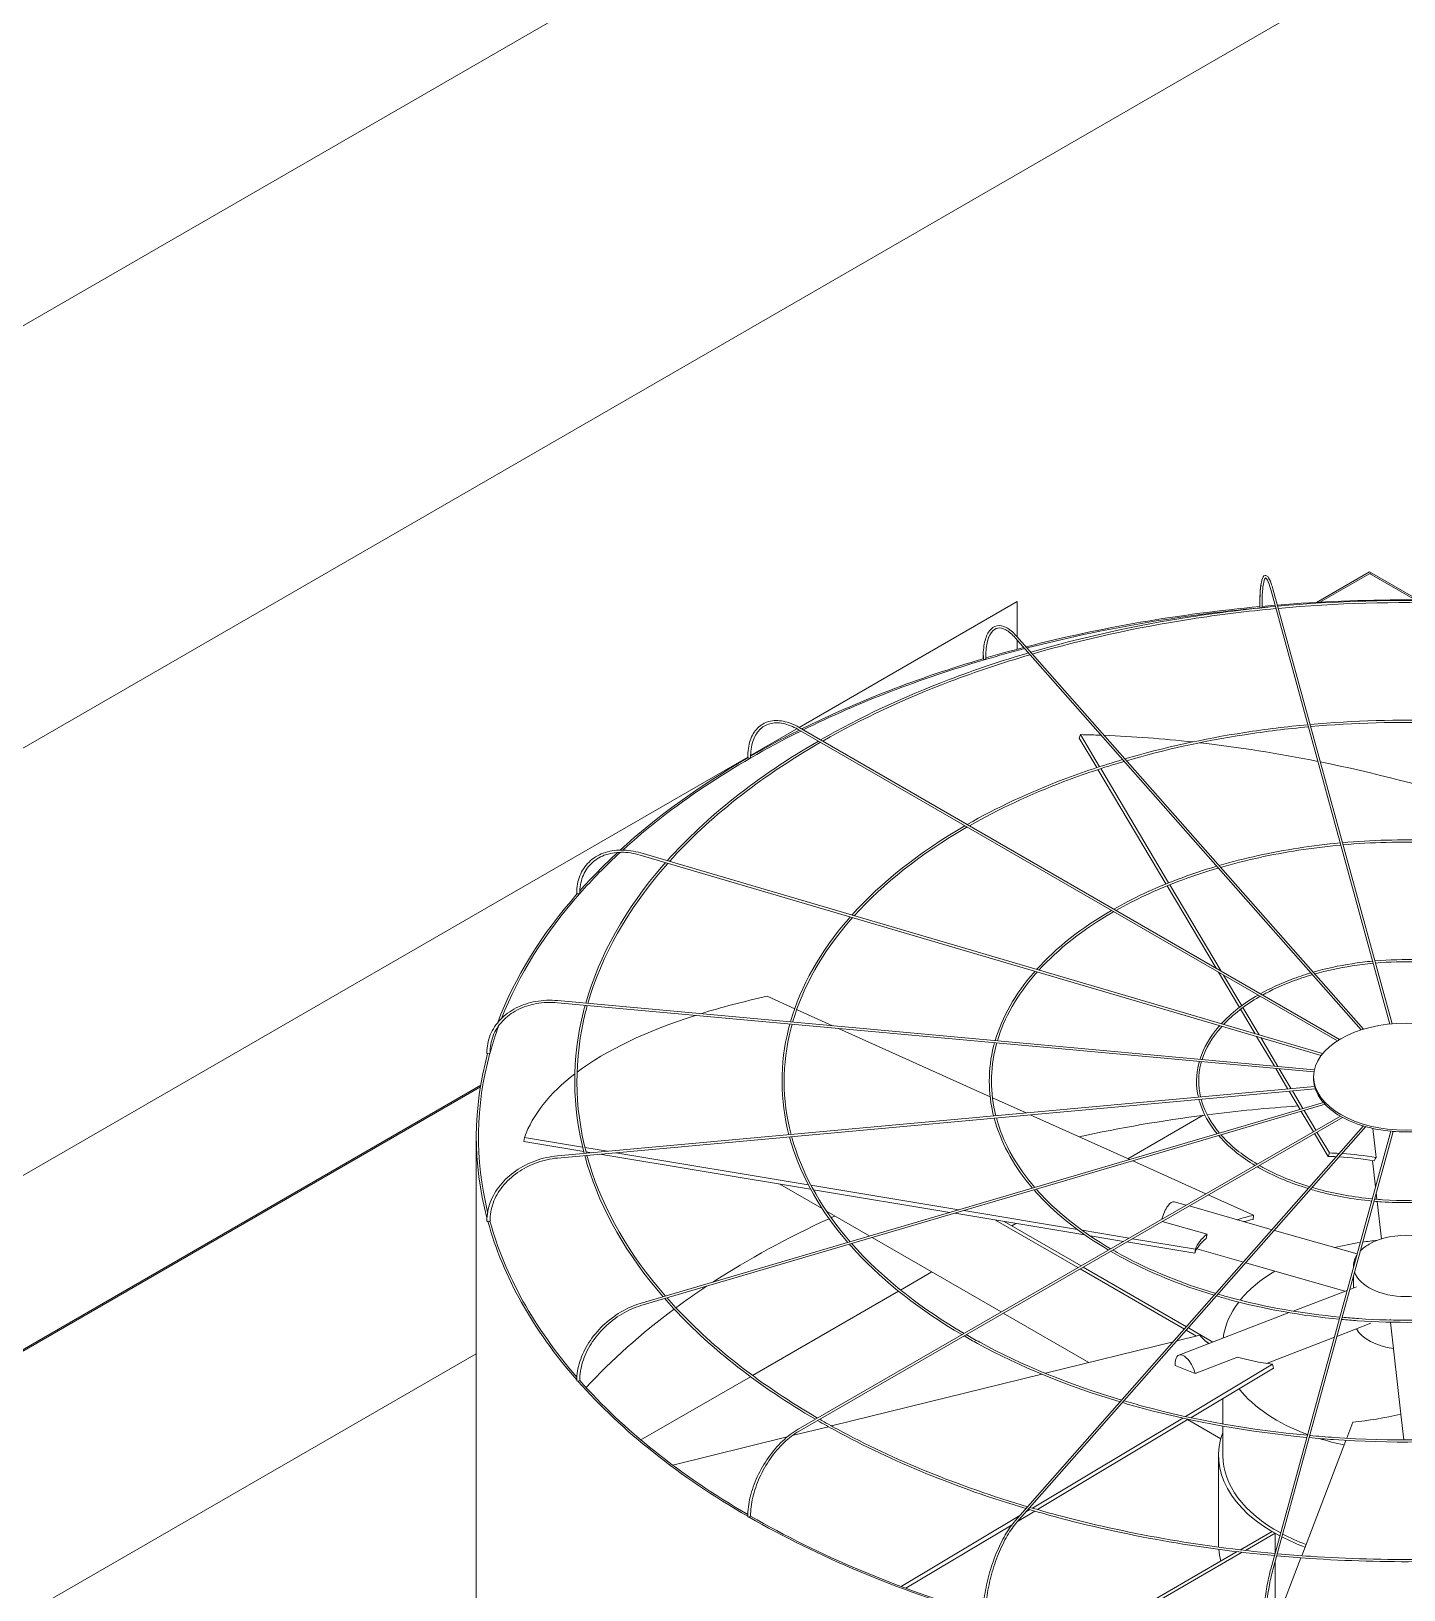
# Model space of a CAD drawing. Header units: millimetres. Extents: x -312439 to 477422, y -331570 to 212570.
# Drawn here: x 396200.3 to 396587.2, y 108251.5 to 108690.8 of the extents above; entities that cross this region are included whole.
import ezdxf

# ---------------------------------------------------------------- set-up
doc = ezdxf.new("R2010")
doc.units = ezdxf.units.MM

msp = doc.modelspace()

# ---------------------------------------------------------------- linework, layer by layer
at = {"color": 5, "linetype": 'Continuous', "lineweight": 0, "extrusion": (0, 0.816497, 0.57735)}
for p, q in [((397174.878, 109052.724), (395250.194, 107941.508)), ((396854.388, 108986.711), (395198.656, 108030.774))]:
    msp.add_line(p, q, dxfattribs=at)
at = {"color": 0, "linetype": 'Continuous', "lineweight": 0, "extrusion": (0, 0.816497, 0.57735)}
for p, q in [((396577.487, 108538.385), (396562.56, 108529.767)), ((396577.92, 108538.135), (396563.518, 108529.82)), ((396577.487, 108538.385), (396591.201, 108530.467)), ((396590.326, 108530.472), (396577.487, 108537.885)), ((396549.662, 108533.398), (396583.255, 108410.943)), ((396583.874, 108411.002), (396550.253, 108533.56)), ((396416.696, 108494.524), (396478.148, 108530.003)), ((396478.148, 108530.003), (396478.148, 108520.122)), ((396477.654, 108519.756), (396575.154, 108409.277)), ((396575.795, 108409.477), (396478.114, 108520.161)), ((396478.148, 108519.197), (396478.148, 108516.565)), ((396403.061, 108486.652), (396416.08, 108494.168)), ((396568.454, 108406.2), (396416.421, 108493.976)), ((396569.045, 108406.566), (396416.728, 108494.506)), ((396495.654, 108491.533), (396496.024, 108492.5)), ((396500.617, 108483.192), (396495.654, 108491.533)), ((396496.024, 108492.5), (396501.408, 108483.452)), ((396404.526, 108487.273), (396404.526, 108487.498)), ((396062.403, 108289.973), (396402.23, 108486.172)), ((396520.117, 108450.418), (396500.937, 108482.653)), ((396501.729, 108482.912), (396520.879, 108450.726)), ((396371.944, 108458.55), (396563.875, 108402.089)), ((396564.284, 108402.607), (396372.117, 108459.138)), ((396534.259, 108426.649), (396520.434, 108449.885)), ((396521.196, 108450.193), (396535.7, 108425.817)), ((396540.825, 108415.614), (396534.9, 108425.572)), ((396536.341, 108424.74), (396541.48, 108416.103)), ((396561.825, 108397.428), (396348.585, 108416.927)), ((396348.64, 108417.537), (396561.939, 108398.032)), ((396415.465, 108415.252), (396407.707, 108418.744)), ((396426.133, 108410.451), (396416.025, 108415)), ((396545.229, 108408.212), (396541.14, 108415.084)), ((396541.794, 108415.574), (396546.375, 108407.875)), ((396470.562, 108390.455), (396427.847, 108409.679)), ((396550.673, 108399.062), (396545.689, 108407.439)), ((396546.836, 108407.101), (396551.673, 108398.971)), ((396554.51, 108392.614), (396551.06, 108398.412)), ((396552.06, 108398.321), (396555.407, 108392.696)), ((396561.723, 108395.594), (396561.723, 108396.094)), ((396348.585, 108373.784), (396562.026, 108393.302)), ((396562.207, 108392.703), (396348.64, 108373.174)), ((396557.926, 108386.872), (396554.857, 108392.031)), ((396555.754, 108392.113), (396558.731, 108387.109)), ((396564.514, 108388.81), (396371.944, 108332.161)), ((396372.117, 108331.573), (396564.973, 108388.307)), ((396480.75, 108385.869), (396471.213, 108390.162)), ((396561.664, 108380.591), (396558.25, 108386.329)), ((396559.054, 108386.566), (396562.367, 108380.997)), ((396569.275, 108384.985), (396416.421, 108296.735)), ((396569.894, 108384.636), (396416.728, 108296.205)), ((396575.831, 108382.2), (396477.654, 108270.955)), ((396478.114, 108270.55), (396576.482, 108382.012)), ((396509.908, 108372.746), (396481.885, 108385.358)), ((396509.401, 108372.974), (396530.593, 108385.209)), ((396579.331, 108373.318), (396578.418, 108381.527)), ((396339.137, 108377.825), (396339.301, 108378.97)), ((396355.992, 108375.019), (396339.137, 108377.825)), ((396339.301, 108378.97), (396355.688, 108376.242)), ((396583.516, 108380.718), (396549.662, 108257.313)), ((396550.253, 108257.151), (396584.136, 108380.663)), ((396565.808, 108373.626), (396561.977, 108380.065)), ((396562.681, 108380.471), (396566.178, 108374.593)), ((396356.345, 108376.133), (396362.7, 108375.075)), ((396358.154, 108374.659), (396356.652, 108374.909)), ((396419.97, 108364.367), (396360.538, 108374.262)), ((396365.084, 108374.678), (396419.288, 108365.653)), ((396565.808, 108373.626), (396566.178, 108374.593)), ((396531.356, 108363.093), (396510.765, 108372.36)), ((396578.388, 108372.447), (396579.212, 108365.03)), ((396423.233, 108358.905), (396411.26, 108365.817)), ((396420.044, 108365.527), (396461.759, 108358.582)), ((396459.214, 108357.834), (396420.738, 108364.239)), ((396522.478, 108360.854), (396525.823, 108359.899)), ((396526.643, 108359.665), (396550.043, 108352.98)), ((396544.829, 108357.029), (396532.045, 108362.783)), ((396579.395, 108363.382), (396579.6, 108361.542)), ((396579.669, 108360.922), (396580.844, 108350.355)), ((396436.607, 108351.183), (396424.425, 108358.216)), ((396497.294, 108351.494), (396460.6, 108357.603)), ((396463.145, 108358.352), (396495.175, 108353.019)), ((396472.115, 108355.686), (396495.321, 108342.288)), ((396496.187, 108342.788), (396474.55, 108355.28)), ((396519.074, 108355.295), (396531.697, 108351.689)), ((396544.664, 108355.884), (396544.829, 108357.029)), ((396473.668, 108329.786), (396437.34, 108350.76)), ((396476.652, 108354.067), (396477.813, 108354.737)), ((396496.518, 108352.795), (396509.715, 108350.598)), ((396508.139, 108349.688), (396498.717, 108351.257)), ((396550.695, 108352.793), (396574.027, 108346.128)), ((396528.249, 108346.34), (396509.089, 108349.53)), ((396510.666, 108350.44), (396528.414, 108347.485)), ((396528.249, 108346.34), (396528.414, 108347.485)), ((396528.815, 108347.547), (396541.939, 108343.797)), ((396495.933, 108341.934), (396525.321, 108324.967)), ((396525.906, 108325.63), (396496.799, 108342.434)), ((396542.592, 108343.611), (396570.546, 108335.625)), ((396572.982, 108342.747), (396572.982, 108342.317)), ((396445.314, 108335.974), (396454.133, 108341.065)), ((396572.982, 108340.002), (396572.982, 108336.561)), ((396403.595, 108311.887), (396444.746, 108335.645)), ((396555.988, 108330.025), (396571.216, 108335.882)), ((396571.926, 108336.155), (396573.871, 108336.903)), ((396498.382, 108315.517), (396474.28, 108329.433)), ((396523.764, 108317.63), (396554.861, 108329.591)), ((396525.862, 108324.655), (396528.738, 108322.995)), ((396533.366, 108321.323), (396526.447, 108325.317)), ((396568.293, 108322.913), (396577.84, 108326.585)), ((396583.383, 108327.522), (396583.356, 108327.764)), ((396586.331, 108301.007), (396583.451, 108326.908)), ((396522.148, 108321.371), (396486.131, 108312.5)), ((396529.671, 108323.225), (396523.192, 108321.629)), ((396531.373, 108321.473), (396532.326, 108320.923)), ((396548.467, 108315.287), (396567.583, 108322.64)), ((396528.39, 108312.467), (396540.323, 108317.057)), ((396372.13, 108293.721), (396403.017, 108311.553)), ((396485.126, 108312.252), (396425.858, 108297.653)), ((396522.694, 108314.736), (396528.39, 108312.467)), ((396525.601, 108300.33), (396550.193, 108315.049)), ((396550.399, 108313.918), (396527.142, 108299.997)), ((396550.399, 108313.918), (396550.193, 108315.049)), ((396536.157, 108298.236), (396536.157, 108305.393)), ((396482.459, 108274.506), (396524.836, 108299.871)), ((396526.371, 108299.536), (396483.873, 108274.097)), ((396535.572, 108294.046), (396526.22, 108299.445)), ((396572.8, 108298.743), (396571.061, 108294.205)), ((396586.331, 108301.007), (396587.139, 108293.742)), ((396413.345, 108294.571), (396381.085, 108286.625)), ((396424.985, 108297.438), (396414.792, 108294.928)), ((396536.157, 108289.304), (396536.157, 108297.614)), ((396570.831, 108293.605), (396558.376, 108261.096)), ((396534.932, 108264.301), (396534.932, 108289.304)), ((396445.515, 108252.392), (396478.916, 108272.385)), ((396483.153, 108273.667), (396478.3, 108270.762)), ((396480.648, 108273.421), (396481.743, 108274.077)), ((396476.727, 108269.82), (396446.808, 108251.911)), ((396550.032, 108267.909), (396541.091, 108262.746)), ((396542.533, 108262.579), (396550.899, 108267.408)), ((396550.899, 108267.408), (396550.032, 108267.909)), ((396550.899, 108267.408), (396550.899, 108261.82)), ((396540.205, 108262.235), (396497.219, 108237.417)), ((396498.486, 108237.148), (396541.643, 108262.065)), ((396558.147, 108260.499), (396547.225, 108231.992)), ((396550.899, 108259.505), (396550.899, 108242.405))]:
    msp.add_line(p, q, dxfattribs=at)
at = {"color": 3, "linetype": 'Continuous', "lineweight": 0, "extrusion": (0, 0.816497, 0.57735)}
for p, q in [((396326.965, 108393.746), (396081.786, 108252.192)), ((396082.744, 108252.244), (396326.873, 108393.193)), ((396325.732, 108238.343), (396325.732, 108379.083)), ((396325.732, 108318.024), (396197.057, 108243.734))]:
    msp.add_line(p, q, dxfattribs=at)
at = {"color": 0, "linetype": 'Continuous', "lineweight": 0}
for centre, major_axis, ratio, start_param, end_param in [((396587.957, 108379.083), (-262.225, 0), 0.5773503, 4.5737285, 4.8518651), ((396587.957, 108379.083), (-262.225, 0), 0.5773503, 4.8709744, 5.1337903), ((396587.957, 108379.083), (-261.613, 0), 0.5773503, 4.8702538, 5.1336735), ((396546.852, 108528.59), (0.306, 0), 0.5773503, 3.1415927, 3.7072911), ((396546.9, 108528.415), (0.306, 0.001), 0.5647458, 3.2969897, 4.867786), ((396546.9, 108528.415), (0.306, 0.001), 0.5647458, 4.867786, 6.2831853), ((396587.957, 108379.083), (-261.613, 0), 0.5773503, 4.8601846, 4.8693633), ((396587.957, 108379.083), (-262.225, 0), 0.5773503, 4.8542575, 4.8684283), ((396587.957, 108379.083), (-262.225, 0), 0.5773503, 5.1849758, 5.420347), ((396587.957, 108379.083), (-261.613, 0), 0.5773503, 5.183912, 5.4201653), ((396468.871, 108513.961), (0.306, 0), 0.5773503, 3.1415927, 4.134446), ((396469.01, 108513.804), (0.306, 0.003), 0.5659728, 3.6079382, 5.1787345), ((396469.01, 108513.804), (0.306, 0.003), 0.5659728, 5.1787345, 6.2831853), ((396587.957, 108379.083), (-261.613, 0), 0.5773503, 5.1364588, 5.1836819), ((396587.957, 108379.083), (-262.225, 0), 0.5773503, 5.1365691, 5.1818933), ((396587.957, 108379.083), (-261.613, 0), 0.5773503, 5.4234857, 5.718128), ((396587.957, 108379.083), (-262.225, 0), 0.5773503, 5.4236595, 5.4949761), ((396588.328, 108337.366), (-236.033, 90.421), 0.5343599, 5.2814302, 5.3074736), ((396588.328, 108337.366), (-236.033, 90.421), 0.5343599, 5.1688261, 5.2776752), ((396588.328, 108337.366), (-236.033, 90.421), 0.5343599, 5.0198116, 5.1604272), ((396587.957, 108379.083), (-262.225, 0), 0.5773503, 5.4989549, 5.7196003), ((396402.536, 108486.136), (0.306, 0), 0.5773503, 3.1415927, 4.450555), ((396402.753, 108486.011), (0.306, 0.004), 0.5683066, 3.9193388, 5.4901351), ((396402.753, 108486.011), (0.306, 0.004), 0.5683066, 5.4901351, 6.2831853), ((396588.328, 108337.366), (-236.033, 90.421), 0.5343599, 4.8289255, 5.0170065), ((396587.957, 108379.083), (-261.613, 0), 0.5773503, 5.7230202, 5.8115447), ((396587.957, 108379.083), (-262.225, 0), 0.5773503, 5.7247725, 5.8068149), ((396587.957, 108379.083), (-262.225, 0), 0.5773503, 5.8129334, 6.0685314), ((396587.957, 108379.083), (-261.613, 0), 0.5773503, 5.8119417, 6.0598961), ((396354.341, 108447.837), (0.306, 0), 0.5773503, 3.1415927, 4.7647143), ((396354.614, 108447.757), (0.306, 0.005), 0.5715189, 4.2314546, 5.8022509), ((396354.614, 108447.757), (0.306, 0.005), 0.5715189, 5.8022509, 6.2831853), ((396588.122, 108337.545), (-250.189, 35.961), 0.3284711, 5.5638228, 5.6785471), ((396588.122, 108337.545), (-250.189, 35.961), 0.3284711, 5.6885713, 5.965771), ((396587.957, 108379.083), (-261.613, 0), 0.5773503, 6.0736106, 6.1250005), ((396587.957, 108379.083), (-262.225, 0), 0.5773503, 6.126925, 6.4343205), ((396587.957, 108379.083), (-261.613, 0), 0.5773503, 6.1262297, 6.4235661), ((396329.003, 108402.815), (0.306, 0), 0.5773503, 3.1415927, 5.0788735), ((396329.306, 108402.787), (0.306, 0.006), 0.5752952, 4.5444916, 6.1152879), ((396329.306, 108402.787), (0.306, 0.006), 0.5752952, 6.1152879, 6.2831853), ((396588.122, 108337.545), (-250.189, 35.961), 0.3284711, 5.9728515, 6.2156373), ((396587.849, 108395.594), (-26.126, 0), 0.5773503, 0, 0.1535113), ((396587.849, 108395.594), (-26.126, 0), 0.5773503, 0.160648, 0.4676706), ((396587.957, 108237.843), (-261.613, 0), 0.5773503, 4.8296672, 4.9289778), ((396587.849, 108395.594), (-26.126, 0), 0.5773503, 0.4748072, 0.7818298), ((396587.957, 108237.843), (-261.613, 0), 0.5773503, 4.9315023, 5.0730373), ((396587.849, 108395.594), (-26.126, 0), 0.5773503, 0.7889665, 1.0959891), ((396587.849, 108395.594), (-26.126, 0), 0.5773503, 1.1031258, 1.4101484), ((396587.849, 108395.594), (-26.126, 0), 0.5773503, 1.417285, 1.7243076), ((396587.957, 108336.399), (-56.639, 21.698), 0.5343599, 5.2632147, 5.3074736), ((396588.328, 108337.366), (56.639, -21.698), 0.5343599, 2.113134, 2.1658809), ((396587.957, 108336.399), (-56.639, 21.698), 0.5343599, 5.0728277, 5.2488944), ((396588.328, 108337.366), (56.639, -21.698), 0.5343599, 1.92896, 2.0989228), ((396520.959, 108355.54), (1.518, 5.315), 0.3621096, 0, 1.5955332), ((396329.003, 108355.476), (0.306, 0), 0.5773503, 3.1415927, 5.3930328), ((396587.957, 108379.083), (-262.225, 0), 0.5773503, 0.15775, 0.4689102), ((396329.306, 108355.503), (0.306, 0.006), 0.5792658, 4.8585762, 6.2831853), ((396587.957, 108379.083), (-261.613, 0), 0.5773503, 0.1573017, 0.4645126), ((396587.957, 108237.843), (-261.613, 0), 0.5773503, 5.3840325, 5.5566031), ((396587.957, 108237.843), (-261.613, 0), 0.5773503, 5.3759613, 5.381266), ((396588.122, 108337.545), (-60.036, 8.629), 0.3284711, 5.5638228, 5.6832782), ((396587.957, 108336.399), (-60.036, 8.629), 0.3284711, 5.5638228, 5.6281345), ((396588.122, 108337.545), (-60.036, 8.629), 0.3284711, 5.9787164, 6.2156373), ((396587.957, 108342.747), (-14.976, 0), 0.5773503, 3.6916997, 5.4977871), ((396587.957, 108336.399), (-60.036, 8.629), 0.3284711, 5.9809914, 6.2156373), ((396587.957, 108320.435), (-51.8, 0), 0.5773503, 4.9668384, 5.1151413), ((396587.957, 108342.747), (-14.976, 0), 0.5773503, 5.4977871, 5.7722245), ((396587.957, 108320.435), (-51.8, 0), 0.5773503, 4.8725497, 4.9536635), ((396587.957, 108342.747), (-14.976, 0), 0.5773503, 5.9253681, 6.3268432), ((396587.957, 108320.435), (-51.8, 0), 0.5773503, 5.5125312, 5.8454489), ((396587.957, 108342.747), (-14.976, 0), 0.5773503, 0.1968015, 2.9056449), ((396587.957, 108237.843), (-261.613, 0), 0.5773503, 5.5668053, 5.6187776), ((396587.957, 108237.843), (-261.613, 0), 0.5773503, 5.6218563, 5.7966666), ((396587.957, 108320.435), (-51.8, 0), 0.5773503, 5.864801, 6.2160224), ((396587.957, 108327.839), (-14.976, 0), 0.5773503, 0.3310244, 1.3226651), ((396587.752, 108337.531), (-59.674, -10.853), 0.3443205, 0.1772511, 0.3142745), ((396525.748, 108312.47), (-1.984, 5.159), 0.4527097, 4.5393785, 7.2340672), ((396587.752, 108337.531), (-59.674, -10.853), 0.3443205, 0.5921448, 0.8290657), ((396354.341, 108310.453), (0.306, 0), 0.5773503, 3.1415927, 5.7071921), ((396587.957, 108379.083), (-262.225, 0), 0.5773503, 0.4717795, 0.7837457), ((396354.614, 108310.533), (0.306, 0.005), 0.5830421, 5.1737369, 6.2831853), ((396587.957, 108379.083), (-261.613, 0), 0.5773503, 0.4715588, 0.781436), ((396587.957, 108320.435), (-51.8, 0), 0.5773503, 0.4237953, 1.0021877), ((396587.587, 108337.339), (-56.425, -22.248), 0.5660586, 1.0925617, 1.3294826), ((396587.957, 108289.304), (-53.025, 0), 0.5773503, 6.0678252, 7.1147249), ((396587.957, 108320.435), (-51.8, 0), 0.5773503, 1.0153625, 1.0203014), ((396587.957, 108320.435), (-51.8, 0), 0.5773503, 1.0757224, 1.2236785), ((396587.957, 108289.304), (-51.8, 0), 0.5773503, 0, 0.8158921), ((396402.536, 108272.155), (0.306, 0), 0.5773503, 3.1415927, 6.0213513), ((396587.957, 108379.083), (-262.225, 0), 0.5773503, 0.7858257, 1.0981183), ((396402.753, 108272.28), (0.306, 0.004), 0.5862544, 5.4898935, 6.2831853), ((396587.957, 108379.083), (-261.613, 0), 0.5773503, 0.7858227, 1.096892), ((396587.957, 108289.304), (-51.8, 0), 0.5773503, 0.8304704, 0.9913861), ((396587.957, 108264.301), (-53.025, 0), 0.5773503, 0, 0.0255506), ((396587.957, 108264.301), (-53.025, 0), 0.5773503, 0.0459168, 0.1554998), ((396587.957, 108289.304), (-53.025, 0), 0.5773503, 0.8456372, 1.0001122)]:
    msp.add_ellipse(centre, major_axis=major_axis, ratio=ratio, start_param=start_param, end_param=end_param, dxfattribs=at)
msp.add_ellipse((396587.849, 108396.094), major_axis=(-26.126, 0), ratio=0.5773503, dxfattribs=at)
for points, knots in [([(396546.546, 108528.59), (396546.546, 108530.294), (396546.597, 108531.81), (396546.8, 108534.329), (396546.949, 108535.328), (396547.351, 108536.75), (396547.577, 108537.265), (396548.362, 108537.381), (396548.61, 108537.233), (396549.162, 108536.648), (396549.469, 108535.993), (396549.949, 108534.612), (396550.101, 108534.114), (396550.253, 108533.56)], [4.712389, 4.712389, 4.712389, 4.712389, 5.0265482, 5.0265482, 5.3407075, 5.3407075, 5.6548668, 5.6548668, 5.8236028, 5.8236028, 6.1377621, 6.1377621, 6.2831853, 6.2831853, 6.2831853, 6.2831853]), ([(396549.662, 108533.398), (396549.344, 108534.558), (396549.025, 108535.45), (396548.469, 108536.53), (396548.219, 108536.68), (396548.193, 108536.68), (396547.988, 108536.531), (396547.636, 108535.367), (396547.491, 108534.517), (396547.281, 108532.273), (396547.219, 108530.843), (396547.206, 108528.955), (396547.205, 108528.688), (396547.206, 108528.416)], [0, 0, 0, 0, 0.3152669, 0.3152669, 0.6094726, 0.6094726, 0.9267406, 0.9267406, 1.2208373, 1.2208373, 1.5356304, 1.5356304, 1.5863402, 1.5863402, 1.5863402, 1.5863402]), ([(396546.928, 108534.726), (396546.918, 108534.665), (396546.909, 108534.603), (396546.758, 108533.516), (396546.663, 108532.213), (396546.6, 108529.976), (396546.591, 108529.215), (396546.594, 108528.415)], [1.10131175, 1.10131175, 1.10131175, 1.10131175, 1.12076762, 1.12076762, 1.43803566, 1.43803566, 1.5863026, 1.5863026, 1.5863026, 1.5863026]), ([(396550.972, 108528.623), (396542.965, 108527.886), (396535.025, 108526.909), (396511.598, 108523.283), (396496.436, 108519.935), (396482.029, 108515.724)], [5.65586592, 5.65586592, 5.65586592, 5.65586592, 5.75969853, 5.75969853, 5.96646224, 5.96646224, 5.96646224, 5.96646224]), ([(396551.137, 108528.023), (396543.06, 108527.282), (396535.05, 108526.296), (396511.729, 108522.678), (396496.733, 108519.37), (396482.477, 108515.217)], [5.65539644, 5.65539644, 5.65539644, 5.65539644, 5.76029586, 5.76029586, 5.96514032, 5.96514032, 5.96514032, 5.96514032]), ([(396624.106, 108528.68), (396616.612, 108529.357), (396609.06, 108529.825), (396584.832, 108530.641), (396568.074, 108530.17), (396551.592, 108528.68)], [5.342386, 5.342386, 5.342386, 5.342386, 5.43953692, 5.43953692, 5.65318828, 5.65318828, 5.65318828, 5.65318828]), ([(396623.942, 108528.08), (396616.424, 108528.757), (396608.848, 108529.223), (396584.729, 108530.023), (396568.107, 108529.554), (396551.756, 108528.08)], [5.34285963, 5.34285963, 5.34285963, 5.34285963, 5.44045758, 5.44045758, 5.65271466, 5.65271466, 5.65271466, 5.65271466]), ([(396468.565, 108513.961), (396468.565, 108515.677), (396468.715, 108517.226), (396469.312, 108519.851), (396469.756, 108520.929), (396470.937, 108522.514), (396471.686, 108523.02), (396473.326, 108523.305), (396474.186, 108523.131), (396475.999, 108522.211), (396476.963, 108521.425), (396477.988, 108520.302), (396478.051, 108520.232), (396478.114, 108520.161)], [4.712389, 4.712389, 4.712389, 4.712389, 5.0265482, 5.0265482, 5.3407075, 5.3407075, 5.6548668, 5.6548668, 5.9484515, 5.9484515, 6.2626108, 6.2626108, 6.2831853, 6.2831853, 6.2831853, 6.2831853]), ([(396477.654, 108519.756), (396476.74, 108520.792), (396475.832, 108521.557), (396474.149, 108522.479), (396473.383, 108522.636), (396472.042, 108522.401), (396471.445, 108522.007), (396470.418, 108520.608), (396470.001, 108519.603), (396469.449, 108517.1), (396469.309, 108515.609), (396469.315, 108513.902), (396469.316, 108513.854), (396469.316, 108513.806)], [0, 0, 0, 0, 0.3146448, 0.3146448, 0.6289116, 0.6289116, 0.9461796, 0.9461796, 1.2634477, 1.2634477, 1.5772832, 1.5772832, 1.5863402, 1.5863402, 1.5863402, 1.5863402]), ([(396481.38, 108515.534), (396473.707, 108513.273), (396466.249, 108510.768), (396446.017, 108503.08), (396433.84, 108497.372), (396422.763, 108491.022)], [5.96956861, 5.96956861, 5.96956861, 5.96956861, 6.07987049, 6.07987049, 6.27966483, 6.27966483, 6.27966483, 6.27966483]), ([(396481.828, 108515.027), (396474.055, 108512.745), (396466.503, 108510.211), (396446.352, 108502.55), (396434.326, 108496.922), (396423.377, 108490.667)], [5.96825255, 5.96825255, 5.96825255, 5.96825255, 6.08012371, 6.08012371, 6.27780239, 6.27780239, 6.27780239, 6.27780239]), ([(396468.713, 108514.816), (396468.707, 108514.612), (396468.704, 108514.405), (396468.702, 108514.065), (396468.702, 108513.935), (396468.704, 108513.803)], [7.805980691, 7.805980691, 7.805980691, 7.805980691, 7.845140151, 7.845140151, 7.869416781, 7.869416781, 7.869416781, 7.869416781]), ([(396402.23, 108486.136), (396402.23, 108487.861), (396402.466, 108489.456), (396403.4, 108492.235), (396404.098, 108493.419), (396405.897, 108495.239), (396406.995, 108495.875), (396409.463, 108496.527), (396410.83, 108496.544), (396413.694, 108495.975), (396415.194, 108495.387), (396416.701, 108494.521), (396416.714, 108494.514), (396416.728, 108494.506)], [0, 0, 0, 0, 0.3141593, 0.3141593, 0.6283185, 0.6283185, 0.9411039, 0.9411039, 1.2538555, 1.2538555, 1.5680148, 1.5680148, 1.5707963, 1.5707963, 1.5707963, 1.5707963]), ([(396416.421, 108493.976), (396414.984, 108494.806), (396413.552, 108495.366), (396410.853, 108495.901), (396409.586, 108495.876), (396407.335, 108495.263), (396406.348, 108494.675), (396404.725, 108492.982), (396404.09, 108491.873), (396403.245, 108489.226), (396403.036, 108487.688), (396403.059, 108486.015)], [4.712389, 4.712389, 4.712389, 4.712389, 5.029657, 5.029657, 5.3469251, 5.3469251, 5.6641931, 5.6641931, 5.9814611, 5.9814611, 6.2987292, 6.2987292, 6.2987292, 6.2987292]), ([(396614.963, 108495.352), (396609.38, 108495.855), (396603.754, 108496.202), (396585.636, 108496.814), (396573.083, 108496.464), (396560.735, 108495.352)], [5.34296141, 5.34296141, 5.34296141, 5.34296141, 5.43938168, 5.43938168, 5.65261288, 5.65261288, 5.65261288, 5.65261288]), ([(396614.799, 108494.751), (396609.192, 108495.255), (396603.542, 108495.601), (396585.534, 108496.196), (396573.116, 108495.848), (396560.899, 108494.751)], [5.34359392, 5.34359392, 5.34359392, 5.34359392, 5.44060854, 5.44060854, 5.65198037, 5.65198037, 5.65198037, 5.65198037]), ([(396560.115, 108495.295), (396554.13, 108494.743), (396548.193, 108494.012), (396530.678, 108491.302), (396519.339, 108488.803), (396508.562, 108485.659)], [5.65618024, 5.65618024, 5.65618024, 5.65618024, 5.75959703, 5.75959703, 5.96555925, 5.96555925, 5.96555925, 5.96555925]), ([(396560.28, 108494.695), (396554.224, 108494.139), (396548.219, 108493.399), (396530.809, 108490.697), (396519.636, 108488.237), (396509.01, 108485.152)], [5.6555551, 5.6555551, 5.6555551, 5.6555551, 5.760393, 5.760393, 5.9637948, 5.9637948, 5.9637948, 5.9637948]), ([(396507.913, 108485.469), (396502.163, 108483.775), (396496.573, 108481.897), (396481.453, 108476.152), (396472.362, 108471.896), (396464.086, 108467.164)], [5.96969757, 5.96969757, 5.96969757, 5.96969757, 6.07982614, 6.07982614, 6.27841616, 6.27841616, 6.27841616, 6.27841616]), ([(396508.36, 108484.962), (396502.51, 108483.246), (396496.827, 108481.34), (396481.788, 108475.622), (396472.849, 108471.446), (396464.701, 108466.809)], [5.96794353, 5.96794353, 5.96794353, 5.96794353, 6.08016355, 6.08016355, 6.27592849, 6.27592849, 6.27592849, 6.27592849]), ([(396569.255, 108461.978), (396565.292, 108461.611), (396561.361, 108461.127), (396549.755, 108459.333), (396542.237, 108457.68), (396535.087, 108455.604)], [5.65683386, 5.65683386, 5.65683386, 5.65683386, 5.75939254, 5.75939254, 5.96383461, 5.96383461, 5.96383461, 5.96383461]), ([(396569.419, 108461.378), (396565.386, 108461.007), (396561.386, 108460.514), (396549.886, 108458.728), (396542.534, 108457.115), (396535.535, 108455.096)], [5.65589869, 5.65589869, 5.65589869, 5.65589869, 5.76058509, 5.76058509, 5.96118261, 5.96118261, 5.96118261, 5.96118261]), ([(396605.824, 108462.035), (396602.15, 108462.363), (396598.449, 108462.591), (396586.44, 108462.999), (396578.09, 108462.769), (396569.874, 108462.035)], [5.34408303, 5.34408303, 5.34408303, 5.34408303, 5.43906993, 5.43906993, 5.65149126, 5.65149126, 5.65149126, 5.65149126]), ([(396605.659, 108461.434), (396601.962, 108461.763), (396598.238, 108461.989), (396586.337, 108462.38), (396578.123, 108462.153), (396570.039, 108461.434)], [5.34503474, 5.34503474, 5.34503474, 5.34503474, 5.44090812, 5.44090812, 5.65053954, 5.65053954, 5.65053954, 5.65053954]), ([(396354.035, 108447.837), (396354.035, 108449.57), (396354.334, 108451.22), (396355.51, 108454.189), (396356.386, 108455.508), (396358.627, 108457.675), (396359.991, 108458.523), (396363.062, 108459.664), (396364.769, 108459.958), (396368.357, 108459.971), (396370.239, 108459.69), (396372.117, 108459.138)], [4.712389, 4.712389, 4.712389, 4.712389, 5.0265482, 5.0265482, 5.3407075, 5.3407075, 5.6548668, 5.6548668, 5.969026, 5.969026, 6.2831853, 6.2831853, 6.2831853, 6.2831853]), ([(396371.944, 108458.55), (396370.128, 108459.084), (396368.316, 108459.351), (396364.881, 108459.328), (396363.26, 108459.038), (396360.367, 108457.938), (396359.097, 108457.128), (396357.022, 108455.07), (396356.218, 108453.821), (396355.153, 108450.998), (396354.892, 108449.424), (396354.92, 108447.762)], [0, 0, 0, 0, 0.317268, 0.317268, 0.6345361, 0.6345361, 0.9518041, 0.9518041, 1.2690722, 1.2690722, 1.5863402, 1.5863402, 1.5863402, 1.5863402]), ([(396379.085, 108456.449), (396378.86, 108456.194), (396378.636, 108455.939), (396367.796, 108443.469), (396360.398, 108430.315), (396356.562, 108416.813)], [0.31387846, 0.31387846, 0.31387846, 0.31387846, 0.32022171, 0.32022171, 0.6228537, 0.6228537, 0.6228537, 0.6228537]), ([(396379.734, 108456.259), (396379.461, 108455.951), (396379.19, 108455.643), (396368.359, 108443.197), (396361.005, 108430.141), (396357.183, 108416.756)], [0.31209175, 0.31209175, 0.31209175, 0.31209175, 0.31977769, 0.31977769, 0.62202139, 0.62202139, 0.62202139, 0.62202139]), ([(396534.438, 108455.414), (396530.613, 108454.286), (396526.895, 108453.036), (396516.885, 108449.234), (396510.878, 108446.429), (396505.4, 108443.311)], [5.97003164, 5.97003164, 5.97003164, 5.97003164, 6.07973571, 6.07973571, 6.27604568, 6.27604568, 6.27604568, 6.27604568]), ([(396534.885, 108454.907), (396530.961, 108453.757), (396527.149, 108452.479), (396517.221, 108448.703), (396511.365, 108445.978), (396506.015, 108442.956)], [5.96740299, 5.96740299, 5.96740299, 5.96740299, 6.08024114, 6.08024114, 6.27230164, 6.27230164, 6.27230164, 6.27230164]), ([(396431.151, 108441.133), (396430.974, 108440.933), (396430.799, 108440.733), (396422.705, 108431.421), (396417.169, 108421.61), (396414.273, 108411.535)], [0.31368489, 0.31368489, 0.31368489, 0.31368489, 0.32029533, 0.32029533, 0.62093354, 0.62093354, 0.62093354, 0.62093354]), ([(396431.8, 108440.942), (396431.576, 108440.69), (396431.354, 108440.438), (396423.268, 108431.149), (396417.777, 108421.436), (396414.894, 108411.479)], [0.31130083, 0.31130083, 0.31130083, 0.31130083, 0.31970361, 0.31970361, 0.61980435, 0.61980435, 0.61980435, 0.61980435]), ([(396483.208, 108425.819), (396483.083, 108425.678), (396482.959, 108425.536), (396477.611, 108419.381), (396473.937, 108412.908), (396471.982, 108406.258)], [0.31344956, 0.31344956, 0.31344956, 0.31344956, 0.32044212, 0.32044212, 0.61727915, 0.61727915, 0.61727915, 0.61727915]), ([(396483.858, 108425.628), (396483.685, 108425.435), (396483.514, 108425.241), (396478.175, 108419.109), (396474.545, 108412.735), (396472.604, 108406.201)], [0.30986952, 0.30986952, 0.30986952, 0.30986952, 0.31955549, 0.31955549, 0.6155298, 0.6155298, 0.6155298, 0.6155298]), ([(396578.395, 108428.661), (396576.454, 108428.479), (396574.53, 108428.241), (396568.832, 108427.363), (396565.135, 108426.557), (396561.612, 108425.547)], [5.65878241, 5.65878241, 5.65878241, 5.65878241, 5.75876753, 5.75876753, 5.95869527, 5.95869527, 5.95869527, 5.95869527]), ([(396578.559, 108428.062), (396576.549, 108427.875), (396574.555, 108427.628), (396568.963, 108426.758), (396565.432, 108425.992), (396562.062, 108425.038)], [5.65692719, 5.65692719, 5.65692719, 5.65692719, 5.76114351, 5.76114351, 5.95335964, 5.95335964, 5.95335964, 5.95335964]), ([(396596.684, 108428.717), (396594.921, 108428.872), (396593.146, 108428.98), (396587.244, 108429.183), (396583.097, 108429.075), (396579.014, 108428.717)], [5.34742678, 5.34742678, 5.34742678, 5.34742678, 5.43812478, 5.43812478, 5.64814751, 5.64814751, 5.64814751, 5.64814751]), ([(396596.519, 108428.117), (396594.733, 108428.271), (396592.934, 108428.378), (396587.141, 108428.565), (396583.13, 108428.458), (396579.179, 108428.117)], [5.34934775, 5.34934775, 5.34934775, 5.34934775, 5.44178794, 5.44178794, 5.64622654, 5.64622654, 5.64622654, 5.64622654]), ([(396560.963, 108425.358), (396559.064, 108424.797), (396557.218, 108424.176), (396552.317, 108422.316), (396549.394, 108420.961), (396546.715, 108419.458)], [5.97102709, 5.97102709, 5.97102709, 5.97102709, 6.0794509, 6.0794509, 6.26898955, 6.26898955, 6.26898955, 6.26898955]), ([(396561.41, 108424.851), (396559.412, 108424.268), (396557.472, 108423.619), (396552.653, 108421.786), (396549.882, 108420.509), (396547.333, 108419.101)], [5.96578422, 5.96578422, 5.96578422, 5.96578422, 6.08045705, 6.08045705, 6.26142742, 6.26142742, 6.26142742, 6.26142742]), ([(396328.697, 108402.815), (396328.697, 108404.551), (396329.03, 108406.259), (396330.329, 108409.445), (396331.295, 108410.923), (396333.759, 108413.502), (396335.258, 108414.603), (396338.638, 108416.324), (396340.519, 108416.943), (396344.48, 108417.645), (396346.561, 108417.727), (396348.64, 108417.537)], [4.712389, 4.712389, 4.712389, 4.712389, 5.0265482, 5.0265482, 5.3407075, 5.3407075, 5.6548668, 5.6548668, 5.969026, 5.969026, 6.2831853, 6.2831853, 6.2831853, 6.2831853]), ([(396348.585, 108416.927), (396346.569, 108417.111), (396344.555, 108417.029), (396340.731, 108416.341), (396338.922, 108415.735), (396335.691, 108414.064), (396334.269, 108413), (396331.95, 108410.521), (396331.053, 108409.107), (396329.869, 108406.069), (396329.581, 108404.445), (396329.612, 108402.793)], [6.2831853, 6.2831853, 6.2831853, 6.2831853, 6.6004533, 6.6004533, 6.9177214, 6.9177214, 7.2349894, 7.2349894, 7.5522575, 7.5522575, 7.8695255, 7.8695255, 7.8695255, 7.8695255]), ([(396356.395, 108416.213), (396356.235, 108415.635), (396356.082, 108415.057), (396352.584, 108401.238), (396352.65, 108387.704), (396356.133, 108374.474)], [0.6273321, 0.6273321, 0.6273321, 0.6273321, 0.64026634, 0.64026634, 0.9362265, 0.9362265, 0.9362265, 0.9362265]), ([(396357.014, 108416.156), (396356.852, 108415.571), (396356.696, 108414.986), (396353.193, 108401.2), (396353.262, 108387.719), (396356.751, 108374.531)], [0.62653255, 0.62653255, 0.62653255, 0.62653255, 0.63973087, 0.63973087, 0.93697289, 0.93697289, 0.93697289, 0.93697289]), ([(396414.104, 108410.936), (396413.979, 108410.484), (396413.859, 108410.032), (396411.247, 108399.708), (396411.279, 108389.618), (396413.838, 108379.751)], [0.62689443, 0.62689443, 0.62689443, 0.62689443, 0.64035432, 0.64035432, 0.93404611, 0.93404611, 0.93404611, 0.93404611]), ([(396414.724, 108410.879), (396414.596, 108410.42), (396414.474, 108409.961), (396411.857, 108399.67), (396411.891, 108389.633), (396414.456, 108379.807)], [0.62582334, 0.62582334, 0.62582334, 0.62582334, 0.63964072, 0.63964072, 0.93502054, 0.93502054, 0.93502054, 0.93502054]), ([(396535.266, 108410.505), (396535.193, 108410.422), (396535.12, 108410.339), (396532.517, 108407.34), (396530.706, 108404.206), (396529.695, 108400.981)], [0.31275087, 0.31275087, 0.31275087, 0.31275087, 0.32087906, 0.32087906, 0.60646372, 0.60646372, 0.60646372, 0.60646372]), ([(396535.916, 108410.314), (396535.795, 108410.179), (396535.675, 108410.044), (396533.082, 108407.069), (396531.315, 108404.034), (396530.32, 108400.924)], [0.30556743, 0.30556743, 0.30556743, 0.30556743, 0.31911145, 0.31911145, 0.60263629, 0.60263629, 0.60263629, 0.60263629]), ([(396471.81, 108405.659), (396471.721, 108405.337), (396471.636, 108405.015), (396469.91, 108398.186), (396469.908, 108391.535), (396471.547, 108385.028)], [0.62618978, 0.62618978, 0.62618978, 0.62618978, 0.64052907, 0.64052907, 0.92987427, 0.92987427, 0.92987427, 0.92987427]), ([(396472.431, 108405.602), (396472.338, 108405.273), (396472.25, 108404.944), (396470.52, 108398.148), (396470.52, 108391.55), (396472.165, 108385.084)], [0.62457061, 0.62457061, 0.62457061, 0.62457061, 0.6394598, 0.6394598, 0.93127617, 0.93127617, 0.93127617, 0.93127617]), ([(396529.517, 108400.382), (396529.463, 108400.19), (396529.412, 108399.998), (396528.572, 108396.664), (396528.538, 108393.453), (396529.263, 108390.306)], [0.62410482, 0.62410482, 0.62410482, 0.62410482, 0.64104385, 0.64104385, 0.91753144, 0.91753144, 0.91753144, 0.91753144]), ([(396530.138, 108400.325), (396530.08, 108400.126), (396530.026, 108399.926), (396529.183, 108396.626), (396529.15, 108393.467), (396529.878, 108390.362)], [0.62079185, 0.62079185, 0.62079185, 0.62079185, 0.63891194, 0.63891194, 0.91997787, 0.91997787, 0.91997787, 0.91997787]), ([(396529.411, 108389.704), (396529.48, 108389.44), (396529.554, 108389.176), (396530.569, 108385.824), (396532.237, 108382.817), (396534.57, 108380.001)], [0.93516687, 0.93516687, 0.93516687, 0.93516687, 0.95843835, 0.95843835, 1.2316048, 1.2316048, 1.2316048, 1.2316048]), ([(396530.029, 108389.761), (396530.098, 108389.503), (396530.172, 108389.245), (396531.188, 108385.949), (396532.86, 108382.978), (396535.211, 108380.19)], [0.93813971, 0.93813971, 0.93813971, 0.93813971, 0.96156851, 0.96156851, 1.23828559, 1.23828559, 1.23828559, 1.23828559]), ([(396471.703, 108384.427), (396471.826, 108383.968), (396471.957, 108383.51), (396474.035, 108376.679), (396477.554, 108370.474), (396482.504, 108364.685)], [0.93878416, 0.93878416, 0.93878416, 0.93878416, 0.9592157, 0.9592157, 1.24402203, 1.24402203, 1.24402203, 1.24402203]), ([(396472.322, 108384.484), (396472.445, 108384.031), (396472.576, 108383.579), (396474.655, 108376.804), (396478.178, 108370.637), (396483.149, 108364.874)], [0.94031776, 0.94031776, 0.94031776, 0.94031776, 0.96078603, 0.96078603, 1.24747633, 1.24747633, 1.24747633, 1.24747633]), ([(396413.997, 108379.15), (396414.173, 108378.497), (396414.361, 108377.844), (396417.501, 108367.534), (396422.872, 108358.131), (396430.444, 108349.37)], [0.94000678, 0.94000678, 0.94000678, 0.94000678, 0.95947637, 0.95947637, 1.24820492, 1.24820492, 1.24820492, 1.24820492]), ([(396414.616, 108379.207), (396414.792, 108378.559), (396414.979, 108377.913), (396418.121, 108367.66), (396423.497, 108358.294), (396431.089, 108349.56)], [0.94103976, 0.94103976, 0.94103976, 0.94103976, 0.9605244, 0.9605244, 1.25053309, 1.25053309, 1.25053309, 1.25053309]), ([(396535.003, 108379.49), (396535.249, 108379.205), (396535.502, 108378.922), (396538.308, 108375.89), (396541.503, 108373.347), (396545.228, 108371.102)], [1.24820371, 1.24820371, 1.24820371, 1.24820371, 1.27608724, 1.27608724, 1.54927756, 1.54927756, 1.54927756, 1.54927756]), ([(396535.649, 108379.68), (396535.902, 108379.393), (396536.162, 108379.108), (396538.96, 108376.141), (396542.134, 108373.651), (396545.835, 108371.452)], [1.2552022, 1.2552022, 1.2552022, 1.2552022, 1.28394226, 1.28394226, 1.55644282, 1.55644282, 1.55644282, 1.55644282]), ([(396328.697, 108355.476), (396328.697, 108357.212), (396329.03, 108358.976), (396330.324, 108362.386), (396331.285, 108364.032), (396333.737, 108367.047), (396335.228, 108368.416), (396338.596, 108370.746), (396340.472, 108371.708), (396344.426, 108373.131), (396346.505, 108373.594), (396348.585, 108373.784)], [4.712389, 4.712389, 4.712389, 4.712389, 5.0265482, 5.0265482, 5.3407075, 5.3407075, 5.6548668, 5.6548668, 5.969026, 5.969026, 6.2831853, 6.2831853, 6.2831853, 6.2831853]), ([(396348.64, 108373.174), (396346.625, 108372.99), (396344.609, 108372.539), (396340.778, 108371.148), (396338.963, 108370.209), (396335.72, 108367.939), (396334.291, 108366.608), (396331.96, 108363.69), (396331.058, 108362.104), (396329.869, 108358.836), (396329.581, 108357.155), (396329.612, 108355.509)], [0, 0, 0, 0, 0.317268, 0.317268, 0.6345361, 0.6345361, 0.9518041, 0.9518041, 1.2690722, 1.2690722, 1.5863402, 1.5863402, 1.5863402, 1.5863402]), ([(396356.293, 108373.874), (396356.522, 108373.029), (396356.765, 108372.186), (396360.968, 108358.398), (396368.195, 108345.794), (396378.393, 108334.058)], [0.94070481, 0.94070481, 0.94070481, 0.94070481, 0.95960699, 0.95960699, 1.25038008, 1.25038008, 1.25038008, 1.25038008]), ([(396356.913, 108373.93), (396357.141, 108373.092), (396357.383, 108372.255), (396361.588, 108358.524), (396368.82, 108345.957), (396379.039, 108334.248)], [0.94148414, 0.94148414, 0.94148414, 0.94148414, 0.96039344, 0.96039344, 1.25213605, 1.25213605, 1.25213605, 1.25213605]), ([(396578.831, 108372.373), (396578.936, 108372.647), (396579.076, 108372.925), (396579.276, 108373.236), (396579.303, 108373.277), (396579.331, 108373.318)], [0, 0, 0, 0, 1.7008868, 1.7008868, 1.9577529, 1.9577529, 1.9577529, 1.9577529]), ([(396545.832, 108370.743), (396546.281, 108370.48), (396546.737, 108370.221), (396551.101, 108367.828), (396555.506, 108366), (396560.253, 108364.549)], [1.5639266, 1.5639266, 1.5639266, 1.5639266, 1.59638594, 1.59638594, 1.86940636, 1.86940636, 1.86940636, 1.86940636]), ([(396546.443, 108371.096), (396546.889, 108370.839), (396547.342, 108370.586), (396551.658, 108368.252), (396556.01, 108366.469), (396560.699, 108365.054)], [1.5712561, 1.5712561, 1.5712561, 1.5712561, 1.60358263, 1.60358263, 1.87454698, 1.87454698, 1.87454698, 1.87454698]), ([(396482.944, 108364.176), (396483.397, 108363.657), (396483.862, 108363.141), (396489.572, 108357), (396496.183, 108351.806), (396503.91, 108347.247)], [1.2523872, 1.2523872, 1.2523872, 1.2523872, 1.27803342, 1.27803342, 1.55997281, 1.55997281, 1.55997281, 1.55997281]), ([(396483.592, 108364.366), (396484.051, 108363.845), (396484.522, 108363.327), (396490.225, 108357.251), (396496.815, 108352.111), (396504.519, 108347.599)], [1.2559207, 1.2559207, 1.2559207, 1.2559207, 1.28197401, 1.28197401, 1.56361702, 1.56361702, 1.56361702, 1.56361702]), ([(396560.899, 108364.355), (396561.521, 108364.171), (396562.148, 108363.993), (396567.647, 108362.502), (396572.824, 108361.57), (396578.123, 108361.059)], [1.88173801, 1.88173801, 1.88173801, 1.88173801, 1.91726722, 1.91726722, 2.19052772, 2.19052772, 2.19052772, 2.19052772]), ([(396561.346, 108364.862), (396561.968, 108364.68), (396562.596, 108364.504), (396568.008, 108363.058), (396573.089, 108362.154), (396578.287, 108361.658)], [1.88697171, 1.88697171, 1.88697171, 1.88697171, 1.922693, 1.922693, 2.19235404, 2.19235404, 2.19235404, 2.19235404]), ([(396578.742, 108361.001), (396579.458, 108360.936), (396580.176, 108360.879), (396586.229, 108360.464), (396591.649, 108360.522), (396596.956, 108361.001)], [2.20116261, 2.20116261, 2.20116261, 2.20116261, 2.23802396, 2.23802396, 2.51122637, 2.51122637, 2.51122637, 2.51122637]), ([(396578.907, 108361.601), (396579.658, 108361.534), (396580.411, 108361.476), (396586.356, 108361.082), (396591.628, 108361.141), (396596.791, 108361.601)], [2.2030547, 2.2030547, 2.2030547, 2.2030547, 2.24193573, 2.24193573, 2.50933428, 2.50933428, 2.50933428, 2.50933428]), ([(396531.697, 108351.689), (396531.685, 108351.635), (396531.674, 108351.582), (396531.591, 108351.176), (396531.532, 108350.831), (396531.485, 108350.507)], [52.4705624, 52.4705624, 52.4705624, 52.4705624, 52.7274285, 52.7274285, 54.4283153, 54.4283153, 54.4283153, 54.4283153]), ([(396430.886, 108348.862), (396431.546, 108348.109), (396432.222, 108347.36), (396440.836, 108338.11), (396450.864, 108330.265), (396462.595, 108323.394)], [1.25379638, 1.25379638, 1.25379638, 1.25379638, 1.27868669, 1.27868669, 1.5635663, 1.5635663, 1.5635663, 1.5635663]), ([(396431.534, 108349.052), (396432.2, 108348.297), (396432.882, 108347.546), (396441.489, 108338.361), (396451.497, 108330.571), (396463.206, 108323.746)], [1.25615972, 1.25615972, 1.25615972, 1.25615972, 1.28131662, 1.28131662, 1.56600951, 1.56600951, 1.56600951, 1.56600951]), ([(396504.518, 108346.891), (396505.37, 108346.395), (396506.235, 108345.908), (396515.049, 108341.09), (396524.036, 108337.398), (396533.727, 108334.492)], [1.56734097, 1.56734097, 1.56734097, 1.56734097, 1.5981909, 1.5981909, 1.87714164, 1.87714164, 1.87714164, 1.87714164]), ([(396505.13, 108347.244), (396505.978, 108346.754), (396506.839, 108346.273), (396515.606, 108341.515), (396524.54, 108337.868), (396534.173, 108334.998)], [1.57102631, 1.57102631, 1.57102631, 1.57102631, 1.60180119, 1.60180119, 1.87974458, 1.87974458, 1.87974458, 1.87974458]), ([(396378.836, 108333.55), (396379.7, 108332.566), (396380.585, 108331.588), (396392.103, 108319.229), (396405.552, 108308.732), (396421.291, 108299.547)], [1.25457919, 1.25457919, 1.25457919, 1.25457919, 1.27901417, 1.27901417, 1.56542833, 1.56542833, 1.56542833, 1.56542833]), ([(396379.484, 108333.741), (396380.354, 108332.754), (396381.245, 108331.774), (396392.756, 108319.48), (396406.185, 108309.038), (396421.902, 108299.9)], [1.25635494, 1.25635494, 1.25635494, 1.25635494, 1.28098769, 1.28098769, 1.56726607, 1.56726607, 1.56726607, 1.56726607]), ([(396534.374, 108334.299), (396535.604, 108333.936), (396536.845, 108333.585), (396547.889, 108330.602), (396558.315, 108328.744), (396568.983, 108327.741)], [1.88333864, 1.88333864, 1.88333864, 1.88333864, 1.91863403, 1.91863403, 2.19480098, 2.19480098, 2.19480098, 2.19480098]), ([(396534.821, 108334.806), (396536.052, 108334.445), (396537.293, 108334.097), (396548.251, 108331.158), (396558.58, 108329.328), (396569.147, 108328.341)], [1.88596498, 1.88596498, 1.88596498, 1.88596498, 1.92135596, 1.92135596, 2.19572889, 2.19572889, 2.19572889, 2.19572889]), ([(396354.035, 108310.453), (396354.035, 108312.186), (396354.334, 108314), (396355.496, 108317.621), (396356.36, 108319.426), (396358.564, 108322.855), (396359.905, 108324.479), (396362.936, 108327.388), (396364.626, 108328.674), (396368.191, 108330.784), (396370.066, 108331.608), (396371.944, 108332.161)], [4.712389, 4.712389, 4.712389, 4.712389, 5.0265482, 5.0265482, 5.3407075, 5.3407075, 5.6548668, 5.6548668, 5.969026, 5.969026, 6.2831853, 6.2831853, 6.2831853, 6.2831853]), ([(396372.117, 108331.573), (396370.301, 108331.039), (396368.482, 108330.238), (396365.024, 108328.18), (396363.384, 108326.923), (396360.451, 108324.082), (396359.158, 108322.497), (396357.047, 108319.161), (396356.23, 108317.41), (396355.152, 108313.921), (396354.892, 108312.182), (396354.92, 108310.539)], [6.2831853, 6.2831853, 6.2831853, 6.2831853, 6.6004533, 6.6004533, 6.9177214, 6.9177214, 7.2349894, 7.2349894, 7.5522575, 7.5522575, 7.8695255, 7.8695255, 7.8695255, 7.8695255]), ([(396569.602, 108327.684), (396571.105, 108327.547), (396572.612, 108327.428), (396584.743, 108326.603), (396595.533, 108326.724), (396606.096, 108327.684)], [2.20014358, 2.20014358, 2.20014358, 2.20014358, 2.23901367, 2.23901367, 2.5122454, 2.5122454, 2.5122454, 2.5122454]), ([(396569.767, 108328.284), (396571.304, 108328.145), (396572.847, 108328.024), (396584.87, 108327.221), (396595.511, 108327.343), (396605.931, 108328.284)], [2.20108803, 2.20108803, 2.20108803, 2.20108803, 2.24097619, 2.24097619, 2.51130095, 2.51130095, 2.51130095, 2.51130095]), ([(396463.205, 108323.038), (396464.459, 108322.311), (396465.732, 108321.595), (396478.997, 108314.353), (396492.566, 108308.797), (396507.202, 108304.436)], [1.56848817, 1.56848817, 1.56848817, 1.56848817, 1.5987935, 1.5987935, 1.87973748, 1.87973748, 1.87973748, 1.87973748]), ([(396463.817, 108323.392), (396465.067, 108322.67), (396466.336, 108321.959), (396479.554, 108314.778), (396493.071, 108309.267), (396507.648, 108304.942)], [1.57094967, 1.57094967, 1.57094967, 1.57094967, 1.60120298, 1.60120298, 1.88148008, 1.88148008, 1.88148008, 1.88148008]), ([(396507.849, 108304.244), (396509.688, 108303.702), (396511.542, 108303.178), (396528.132, 108298.703), (396543.807, 108295.918), (396559.843, 108294.424)], [1.8838758, 1.8838758, 1.8838758, 1.8838758, 1.91908947, 1.91908947, 2.1962344, 2.1962344, 2.1962344, 2.1962344]), ([(396508.296, 108304.751), (396510.135, 108304.211), (396511.99, 108303.689), (396528.494, 108299.258), (396544.072, 108296.503), (396560.008, 108295.024)], [1.88562881, 1.88562881, 1.88562881, 1.88562881, 1.92090607, 1.92090607, 2.19685631, 2.19685631, 2.19685631, 2.19685631]), ([(396421.901, 108299.192), (396423.554, 108298.234), (396425.232, 108297.291), (396442.947, 108287.626), (396461.101, 108280.205), (396480.685, 108274.389)], [1.56912341, 1.56912341, 1.56912341, 1.56912341, 1.59909496, 1.59909496, 1.88107719, 1.88107719, 1.88107719, 1.88107719]), ([(396422.513, 108299.545), (396424.163, 108298.593), (396425.837, 108297.656), (396443.504, 108288.052), (396461.607, 108280.676), (396481.132, 108274.895)], [1.57097144, 1.57097144, 1.57097144, 1.57097144, 1.60090305, 1.60090305, 1.88238695, 1.88238695, 1.88238695, 1.88238695]), ([(396402.23, 108272.155), (396402.23, 108273.88), (396402.466, 108275.735), (396403.385, 108279.53), (396404.067, 108281.47), (396405.811, 108285.248), (396406.873, 108287.087), (396409.273, 108290.487), (396410.611, 108292.047), (396413.439, 108294.74), (396414.927, 108295.873), (396416.421, 108296.735)], [0, 0, 0, 0, 0.3141593, 0.3141593, 0.6283185, 0.6283185, 0.9424778, 0.9424778, 1.2566371, 1.2566371, 1.5707963, 1.5707963, 1.5707963, 1.5707963]), ([(396416.728, 108296.205), (396415.29, 108295.375), (396413.847, 108294.276), (396411.1, 108291.649), (396409.797, 108290.121), (396407.464, 108286.791), (396406.435, 108284.99), (396404.754, 108281.295), (396404.103, 108279.403), (396403.244, 108275.72), (396403.036, 108273.93), (396403.059, 108272.284)], [4.712389, 4.712389, 4.712389, 4.712389, 5.029657, 5.029657, 5.3469251, 5.3469251, 5.6641931, 5.6641931, 5.9814611, 5.9814611, 6.2987292, 6.2987292, 6.2987292, 6.2987292]), ([(396560.462, 108294.367), (396562.752, 108294.159), (396565.048, 108293.977), (396583.256, 108292.743), (396599.416, 108292.927), (396615.236, 108294.367)], [2.19980176, 2.19980176, 2.19980176, 2.19980176, 2.23934285, 2.23934285, 2.51258722, 2.51258722, 2.51258722, 2.51258722]), ([(396560.627, 108294.967), (396562.951, 108294.757), (396565.283, 108294.573), (396583.383, 108293.36), (396599.394, 108293.546), (396615.071, 108294.967)], [2.20043103, 2.20043103, 2.20043103, 2.20043103, 2.24065263, 2.24065263, 2.51195795, 2.51195795, 2.51195795, 2.51195795]), ([(396481.333, 108274.197), (396483.776, 108273.477), (396486.242, 108272.782), (396508.375, 108266.814), (396529.3, 108263.103), (396550.706, 108261.119)], [1.88418355, 1.88418355, 1.88418355, 1.88418355, 1.91931715, 1.91931715, 2.19696607, 2.19696607, 2.19696607, 2.19696607]), ([(396481.78, 108274.704), (396484.224, 108273.986), (396486.69, 108273.293), (396508.737, 108267.37), (396529.565, 108263.688), (396550.871, 108261.718)], [1.88549918, 1.88549918, 1.88549918, 1.88549918, 1.92068034, 1.92068034, 2.19743376, 2.19743376, 2.19743376, 2.19743376]), ([(396468.565, 108244.329), (396468.565, 108246.045), (396468.715, 108247.926), (396469.303, 108251.842), (396469.739, 108253.876), (396470.855, 108257.903), (396471.534, 108259.895), (396473.071, 108263.645), (396473.928, 108265.402), (396475.74, 108268.513), (396476.694, 108269.867), (396477.654, 108270.955)], [4.712389, 4.712389, 4.712389, 4.712389, 5.0265482, 5.0265482, 5.3407075, 5.3407075, 5.6548668, 5.6548668, 5.969026, 5.969026, 6.2831853, 6.2831853, 6.2831853, 6.2831853]), ([(396478.114, 108270.55), (396477.199, 108269.514), (396476.279, 108268.21), (396474.518, 108265.184), (396473.678, 108263.459), (396472.173, 108259.773), (396471.509, 108257.812), (396470.421, 108253.852), (396469.999, 108251.854), (396469.441, 108248.022), (396469.304, 108246.189), (396469.316, 108244.518), (396469.316, 108244.504), (396469.316, 108244.49)], [0, 0, 0, 0, 0.3146448, 0.3146448, 0.6317673, 0.6317673, 0.9490354, 0.9490354, 1.2663034, 1.2663034, 1.5835715, 1.5835715, 1.5863402, 1.5863402, 1.5863402, 1.5863402]), ([(396551.326, 108261.062), (396554.4, 108260.781), (396557.485, 108260.537), (396581.767, 108258.893), (396603.297, 108259.141), (396624.372, 108261.062)], [2.19964371, 2.19964371, 2.19964371, 2.19964371, 2.23950729, 2.23950729, 2.51274527, 2.51274527, 2.51274527, 2.51274527]), ([(396551.49, 108261.662), (396554.6, 108261.379), (396557.719, 108261.133), (396581.894, 108259.511), (396603.276, 108259.76), (396624.208, 108261.662)], [2.20011555, 2.20011555, 2.20011555, 2.20011555, 2.24049017, 2.24049017, 2.51227343, 2.51227343, 2.51227343, 2.51227343]), ([(396546.546, 108229.701), (396546.546, 108231.404), (396546.597, 108233.294), (396546.799, 108237.265), (396546.949, 108239.345), (396547.332, 108243.493), (396547.565, 108245.561), (396548.092, 108249.484), (396548.386, 108251.338), (396549.007, 108254.655), (396549.334, 108256.116), (396549.662, 108257.313)], [4.712389, 4.712389, 4.712389, 4.712389, 5.0265482, 5.0265482, 5.3407075, 5.3407075, 5.6548668, 5.6548668, 5.969026, 5.969026, 6.2831853, 6.2831853, 6.2831853, 6.2831853]), ([(396550.253, 108257.151), (396549.935, 108255.991), (396549.615, 108254.56), (396549.004, 108251.294), (396548.713, 108249.457), (396548.193, 108245.568), (396547.963, 108243.518), (396547.588, 108239.408), (396547.442, 108237.35), (396547.249, 108233.432), (396547.202, 108231.573), (396547.206, 108229.897), (396547.206, 108229.887), (396547.206, 108229.876)], [0, 0, 0, 0, 0.3152669, 0.3152669, 0.6325349, 0.6325349, 0.949803, 0.949803, 1.267071, 1.267071, 1.584339, 1.584339, 1.5863402, 1.5863402, 1.5863402, 1.5863402])]:
    msp.add_open_spline(points, degree=3, knots=knots, dxfattribs=at)
for points in [[(396422.149, 108490.669), (396405.052, 108480.794), (396390.62, 108469.379), (396379.534, 108456.956)], [(396422.484, 108490.155), (396405.522, 108480.362), (396391.199, 108469.053), (396380.185, 108456.764)], [(396422.762, 108490.315), (396422.669, 108490.262), (396422.577, 108490.208), (396422.484, 108490.155)], [(396463.472, 108466.811), (396450.702, 108459.435), (396439.909, 108450.914), (396431.601, 108441.639)], [(396463.798, 108466.291), (396451.166, 108458.998), (396440.487, 108450.586), (396432.252, 108441.447)], [(396464.085, 108466.457), (396463.989, 108466.402), (396463.893, 108466.347), (396463.798, 108466.291)], [(396504.786, 108442.959), (396496.341, 108438.081), (396489.189, 108432.452), (396483.66, 108426.325)], [(396505.111, 108442.439), (396496.805, 108437.644), (396489.768, 108432.124), (396484.312, 108426.133)], [(396505.399, 108442.605), (396505.302, 108442.55), (396505.207, 108442.494), (396505.111, 108442.439)], [(396546.099, 108419.106), (396541.98, 108416.726), (396538.47, 108413.989), (396535.722, 108411.009)], [(396546.424, 108418.587), (396542.445, 108416.29), (396539.051, 108413.662), (396536.379, 108410.816)], [(396546.712, 108418.752), (396546.616, 108418.697), (396546.52, 108418.642), (396546.424, 108418.587)]]:
    msp.add_open_spline(points, degree=3, dxfattribs=at)

doc.saveas('drawing.dxf')
